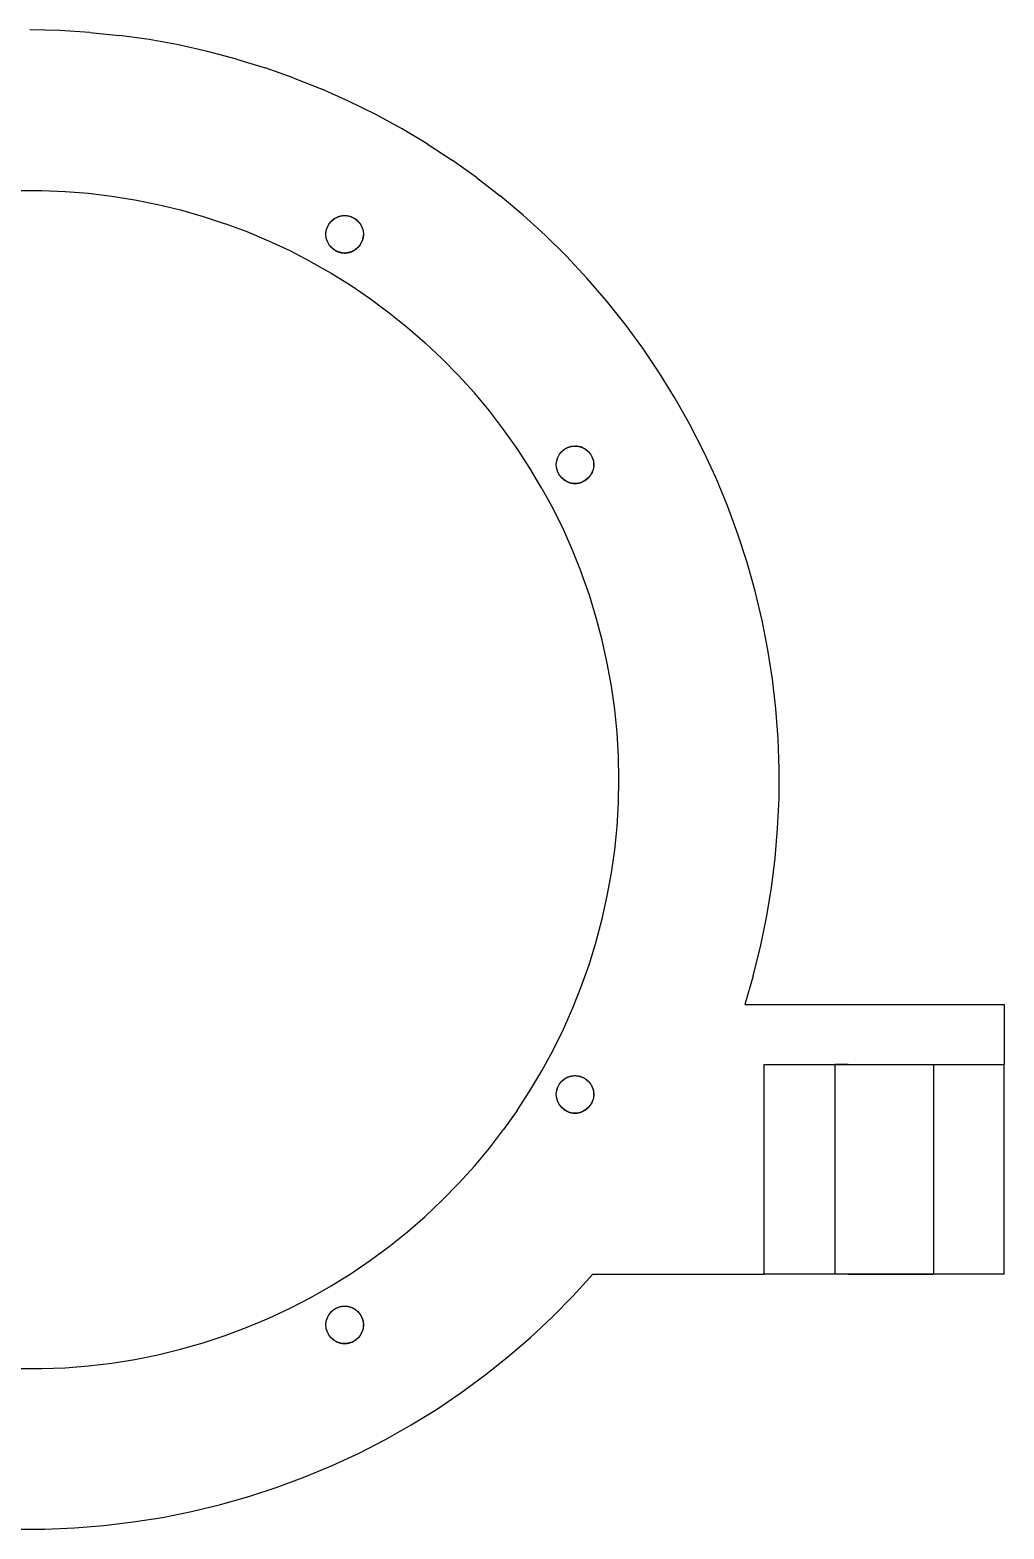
# Model space of a CAD drawing. Header units: millimetres. Extents: x -65 to 210, y -204 to 50.
# Drawn here: x 0 to 65, y -50 to 50 of the extents above; entities that cross this region are included whole.
import ezdxf

# ---------------------------------------------------------------- set-up
doc = ezdxf.new("R2010")
doc.units = ezdxf.units.MM
doc.layers.add('TOP_XY', color=7, linetype='Continuous')

msp = doc.modelspace()

# ---------------------------------------------------------------- linework, layer by layer
for centre in [(21, 36.373), (36.373, 21), (36.373, -21), (21, -36.373)]:
    msp.add_circle(centre, 1.25)
at = {"layer": 'TOP_XY'}
for p, q in [((1.995, 49.96), (0, 50)), ((3.986, 49.841), (1.995, 49.96)), ((3.986, 49.841), (5.971, 49.642)), ((7.947, 49.364), (5.971, 49.642)), ((9.91, 49.008), (7.947, 49.364)), ((11.857, 48.574), (9.91, 49.008)), ((13.785, 48.062), (11.857, 48.574)), ((13.785, 48.062), (15.692, 47.474)), ((17.573, 46.81), (15.692, 47.474)), ((17.573, 46.81), (19.427, 46.072)), ((21.249, 45.26), (19.427, 46.072)), ((23.038, 44.376), (21.249, 45.26)), ((24.79, 43.422), (23.038, 44.376)), ((26.502, 42.398), (24.79, 43.422)), ((26.502, 42.398), (28.173, 41.307)), ((29.798, 40.151), (28.173, 41.307)), ((29.798, 40.151), (31.376, 38.93)), ((-0.781, 39.292), (0.781, 39.292)), ((0.781, 39.292), (2.343, 39.23)), ((2.343, 39.23), (3.901, 39.106)), ((3.901, 39.106), (5.452, 38.92)), ((5.452, 38.92), (6.995, 38.672)), ((6.995, 38.672), (8.527, 38.364)), ((8.527, 38.364), (10.046, 37.994)), ((32.904, 37.647), (31.376, 38.93)), ((10.046, 37.994), (11.548, 37.565)), ((11.548, 37.565), (13.033, 37.076)), ((14.496, 36.529), (13.033, 37.076)), ((19.913, 36.991), (19.939, 37.034)), ((19.939, 37.034), (19.966, 37.075)), ((19.966, 37.075), (19.995, 37.116)), ((19.995, 37.116), (20.025, 37.155)), ((20.025, 37.155), (20.057, 37.193)), ((20.057, 37.193), (20.09, 37.23)), ((20.09, 37.23), (20.125, 37.266)), ((20.125, 37.266), (20.161, 37.3)), ((20.161, 37.3), (20.199, 37.332)), ((20.199, 37.332), (20.237, 37.363)), ((20.277, 37.393), (20.237, 37.363)), ((20.319, 37.421), (20.277, 37.393)), ((20.319, 37.421), (20.361, 37.447)), ((20.361, 37.447), (20.404, 37.472)), ((20.404, 37.472), (20.448, 37.495)), ((20.448, 37.495), (20.493, 37.516)), ((20.493, 37.516), (20.539, 37.535)), ((20.539, 37.535), (20.585, 37.552)), ((20.585, 37.552), (20.633, 37.568)), ((20.633, 37.568), (20.68, 37.582)), ((20.68, 37.582), (20.729, 37.593)), ((20.729, 37.593), (20.778, 37.603)), ((20.778, 37.603), (20.827, 37.611)), ((20.827, 37.611), (20.876, 37.617)), ((20.876, 37.617), (20.925, 37.621)), ((20.925, 37.621), (20.975, 37.623)), ((20.975, 37.623), (21.025, 37.623)), ((21.025, 37.623), (21.075, 37.621)), ((21.075, 37.621), (21.124, 37.617)), ((21.124, 37.617), (21.173, 37.611)), ((21.173, 37.611), (21.222, 37.603)), ((21.222, 37.603), (21.271, 37.593)), ((21.271, 37.593), (21.32, 37.582)), ((21.32, 37.582), (21.367, 37.568)), ((21.367, 37.568), (21.415, 37.552)), ((21.415, 37.552), (21.461, 37.535)), ((21.461, 37.535), (21.507, 37.516)), ((21.507, 37.516), (21.552, 37.495)), ((21.552, 37.495), (21.596, 37.472)), ((21.596, 37.472), (21.639, 37.447)), ((21.639, 37.447), (21.681, 37.421)), ((21.681, 37.421), (21.723, 37.393)), ((21.723, 37.393), (21.763, 37.363)), ((21.763, 37.363), (21.801, 37.332)), ((21.801, 37.332), (21.839, 37.3)), ((21.839, 37.3), (21.875, 37.266)), ((21.875, 37.266), (21.91, 37.23)), ((21.91, 37.23), (21.943, 37.193)), ((21.943, 37.193), (21.975, 37.155)), ((21.975, 37.155), (22.005, 37.116)), ((22.005, 37.116), (22.034, 37.075)), ((22.034, 37.075), (22.061, 37.034)), ((22.061, 37.034), (22.087, 36.991)), ((34.38, 36.305), (32.904, 37.647)), ((15.937, 35.923), (14.496, 36.529)), ((19.75, 36.373), (19.751, 36.423)), ((19.751, 36.323), (19.75, 36.373)), ((19.751, 36.423), (19.754, 36.472)), ((19.754, 36.274), (19.751, 36.323)), ((19.754, 36.472), (19.759, 36.522)), ((19.759, 36.224), (19.754, 36.274)), ((19.759, 36.522), (19.766, 36.571)), ((19.766, 36.175), (19.759, 36.224)), ((19.766, 36.571), (19.775, 36.62)), ((19.775, 36.126), (19.766, 36.175)), ((19.775, 36.62), (19.785, 36.668)), ((19.785, 36.078), (19.775, 36.126)), ((19.785, 36.668), (19.798, 36.717)), ((19.798, 36.03), (19.785, 36.078)), ((19.798, 36.717), (19.813, 36.764)), ((19.813, 35.982), (19.798, 36.03)), ((19.813, 36.764), (19.829, 36.811)), ((19.829, 36.811), (19.848, 36.857)), ((19.848, 36.857), (19.868, 36.903)), ((19.868, 36.903), (19.89, 36.947)), ((19.89, 36.947), (19.913, 36.991)), ((22.087, 36.991), (22.11, 36.947)), ((22.11, 36.947), (22.132, 36.903)), ((22.132, 36.903), (22.152, 36.857)), ((22.152, 36.857), (22.171, 36.811)), ((22.171, 36.811), (22.187, 36.764)), ((22.187, 36.764), (22.202, 36.717)), ((22.187, 35.982), (22.202, 36.03)), ((22.202, 36.717), (22.215, 36.668)), ((22.202, 36.03), (22.215, 36.078)), ((22.215, 36.668), (22.225, 36.62)), ((22.215, 36.078), (22.225, 36.126)), ((22.225, 36.62), (22.234, 36.571)), ((22.225, 36.126), (22.234, 36.175)), ((22.234, 36.571), (22.241, 36.522)), ((22.241, 36.224), (22.234, 36.175)), ((22.241, 36.522), (22.246, 36.472)), ((22.241, 36.224), (22.246, 36.274)), ((22.246, 36.472), (22.249, 36.423)), ((22.246, 36.274), (22.249, 36.323)), ((22.249, 36.423), (22.25, 36.373)), ((22.25, 36.373), (22.249, 36.323)), ((35.801, 34.904), (34.38, 36.305)), ((17.353, 35.261), (15.937, 35.923)), ((18.741, 34.544), (17.353, 35.261)), ((19.829, 35.935), (19.813, 35.982)), ((19.848, 35.889), (19.829, 35.935)), ((19.868, 35.844), (19.848, 35.889)), ((19.89, 35.799), (19.868, 35.844)), ((19.913, 35.755), (19.89, 35.799)), ((19.939, 35.713), (19.913, 35.755)), ((19.966, 35.671), (19.939, 35.713)), ((19.995, 35.63), (19.966, 35.671)), ((20.025, 35.591), (19.995, 35.63)), ((20.057, 35.553), (20.025, 35.591)), ((20.09, 35.516), (20.057, 35.553)), ((20.09, 35.516), (20.125, 35.48)), ((20.125, 35.48), (20.161, 35.446)), ((20.161, 35.446), (20.199, 35.414)), ((20.199, 35.414), (20.237, 35.383)), ((20.237, 35.383), (20.277, 35.353)), ((20.277, 35.353), (20.319, 35.325)), ((20.319, 35.325), (20.361, 35.299)), ((20.361, 35.299), (20.404, 35.274)), ((20.404, 35.274), (20.448, 35.252)), ((20.448, 35.252), (20.493, 35.23)), ((20.493, 35.23), (20.539, 35.211)), ((20.539, 35.211), (20.585, 35.194)), ((20.585, 35.194), (20.633, 35.178)), ((20.633, 35.178), (20.68, 35.165)), ((20.68, 35.165), (20.729, 35.153)), ((20.729, 35.153), (20.778, 35.143)), ((20.778, 35.143), (20.827, 35.135)), ((20.827, 35.135), (20.876, 35.129)), ((20.876, 35.129), (20.925, 35.125)), ((20.925, 35.125), (20.975, 35.123)), ((20.975, 35.123), (21.025, 35.123)), ((21.025, 35.123), (21.075, 35.125)), ((21.075, 35.125), (21.124, 35.129)), ((21.124, 35.129), (21.173, 35.135)), ((21.173, 35.135), (21.222, 35.143)), ((21.222, 35.143), (21.271, 35.153)), ((21.271, 35.153), (21.32, 35.165)), ((21.32, 35.165), (21.367, 35.178)), ((21.367, 35.178), (21.415, 35.194)), ((21.415, 35.194), (21.461, 35.211)), ((21.461, 35.211), (21.507, 35.23)), ((21.507, 35.23), (21.552, 35.252)), ((21.552, 35.252), (21.596, 35.274)), ((21.596, 35.274), (21.639, 35.299)), ((21.639, 35.299), (21.681, 35.325)), ((21.681, 35.325), (21.723, 35.353)), ((21.723, 35.353), (21.763, 35.383)), ((21.763, 35.383), (21.801, 35.414)), ((21.801, 35.414), (21.839, 35.446)), ((21.839, 35.446), (21.875, 35.48)), ((21.875, 35.48), (21.91, 35.516)), ((21.91, 35.516), (21.943, 35.553)), ((21.943, 35.553), (21.975, 35.591)), ((21.975, 35.591), (22.005, 35.63)), ((22.005, 35.63), (22.034, 35.671)), ((22.034, 35.671), (22.061, 35.713)), ((22.061, 35.713), (22.087, 35.755)), ((22.087, 35.755), (22.11, 35.799)), ((22.11, 35.799), (22.132, 35.844)), ((22.132, 35.844), (22.152, 35.889)), ((22.152, 35.889), (22.171, 35.935)), ((22.171, 35.935), (22.187, 35.982)), ((18.741, 34.544), (20.099, 33.771)), ((37.165, 33.448), (35.801, 34.904)), ((20.099, 33.771), (21.426, 32.946)), ((38.47, 31.939), (37.165, 33.448)), ((21.426, 32.946), (22.719, 32.068)), ((22.719, 32.068), (23.976, 31.139)), ((23.976, 31.139), (25.195, 30.161)), ((39.713, 30.379), (38.47, 31.939)), ((25.195, 30.161), (26.374, 29.136)), ((40.893, 28.77), (39.713, 30.379)), ((26.374, 29.136), (27.512, 28.064)), ((28.606, 26.948), (27.512, 28.064)), ((42.009, 27.116), (40.893, 28.77)), ((43.057, 25.419), (42.009, 27.116)), ((29.654, 25.79), (28.606, 26.948)), ((30.656, 24.59), (29.654, 25.79)), ((44.037, 23.681), (43.057, 25.419)), ((31.61, 23.352), (30.656, 24.59)), ((32.513, 22.077), (31.61, 23.352)), ((44.946, 21.905), (44.037, 23.681)), ((33.365, 20.767), (32.513, 22.077)), ((35.61, 21.99), (35.65, 22.02)), ((35.65, 22.02), (35.692, 22.048)), ((35.692, 22.048), (35.734, 22.074)), ((35.734, 22.074), (35.777, 22.099)), ((35.777, 22.099), (35.821, 22.122)), ((35.821, 22.122), (35.866, 22.143)), ((35.866, 22.143), (35.912, 22.162)), ((35.912, 22.162), (35.959, 22.179)), ((35.959, 22.179), (36.006, 22.195)), ((36.006, 22.195), (36.054, 22.208)), ((36.054, 22.208), (36.102, 22.22)), ((36.102, 22.22), (36.151, 22.23)), ((36.151, 22.23), (36.2, 22.238)), ((36.2, 22.238), (36.249, 22.244)), ((36.249, 22.244), (36.299, 22.248)), ((36.299, 22.248), (36.348, 22.25)), ((36.348, 22.25), (36.398, 22.25)), ((36.448, 22.248), (36.398, 22.25)), ((36.497, 22.244), (36.448, 22.248)), ((36.497, 22.244), (36.546, 22.238)), ((36.546, 22.238), (36.596, 22.23)), ((36.596, 22.23), (36.644, 22.22)), ((36.644, 22.22), (36.693, 22.208)), ((36.693, 22.208), (36.74, 22.195)), ((36.74, 22.195), (36.788, 22.179)), ((36.834, 22.162), (36.788, 22.179)), ((36.88, 22.143), (36.834, 22.162)), ((36.88, 22.143), (36.925, 22.122)), ((36.925, 22.122), (36.969, 22.099)), ((36.969, 22.099), (37.012, 22.074)), ((37.012, 22.074), (37.055, 22.048)), ((37.055, 22.048), (37.096, 22.02)), ((37.096, 22.02), (37.136, 21.99)), ((35.123, 21), (35.124, 21.05)), ((35.124, 20.95), (35.123, 21)), ((35.124, 21.05), (35.127, 21.099)), ((35.127, 21.099), (35.132, 21.149)), ((35.132, 21.149), (35.139, 21.198)), ((35.139, 21.198), (35.148, 21.247)), ((35.148, 21.247), (35.158, 21.295)), ((35.158, 21.295), (35.171, 21.343)), ((35.171, 21.343), (35.186, 21.391)), ((35.186, 21.391), (35.202, 21.438)), ((35.202, 21.438), (35.221, 21.484)), ((35.221, 21.484), (35.241, 21.53)), ((35.241, 21.53), (35.263, 21.574)), ((35.263, 21.574), (35.286, 21.618)), ((35.286, 21.618), (35.312, 21.661)), ((35.312, 21.661), (35.339, 21.702)), ((35.339, 21.702), (35.368, 21.743)), ((35.368, 21.743), (35.398, 21.782)), ((35.398, 21.782), (35.43, 21.82)), ((35.43, 21.82), (35.463, 21.857)), ((35.463, 21.857), (35.498, 21.893)), ((35.498, 21.893), (35.534, 21.927)), ((35.534, 21.927), (35.572, 21.959)), ((35.572, 21.959), (35.61, 21.99)), ((37.136, 21.99), (37.174, 21.959)), ((37.212, 21.927), (37.174, 21.959)), ((37.248, 21.893), (37.212, 21.927)), ((37.248, 21.893), (37.283, 21.857)), ((37.283, 21.857), (37.316, 21.82)), ((37.316, 21.82), (37.348, 21.782)), ((37.348, 21.782), (37.378, 21.743)), ((37.378, 21.743), (37.407, 21.702)), ((37.407, 21.702), (37.434, 21.661)), ((37.434, 21.661), (37.46, 21.618)), ((37.46, 21.618), (37.483, 21.574)), ((37.505, 21.53), (37.483, 21.574)), ((37.526, 21.484), (37.505, 21.53)), ((37.526, 21.484), (37.544, 21.438)), ((37.544, 21.438), (37.56, 21.391)), ((37.56, 21.391), (37.575, 21.343)), ((37.575, 21.343), (37.588, 21.295)), ((37.588, 21.295), (37.598, 21.247)), ((37.598, 21.247), (37.607, 21.198)), ((37.607, 21.198), (37.614, 21.149)), ((37.614, 21.149), (37.619, 21.099)), ((37.622, 21.05), (37.619, 21.099)), ((37.623, 21), (37.622, 21.05)), ((37.622, 20.95), (37.623, 21)), ((45.784, 20.094), (44.946, 21.905)), ((34.164, 19.424), (33.365, 20.767)), ((35.127, 20.901), (35.124, 20.95)), ((35.132, 20.851), (35.127, 20.901)), ((35.139, 20.802), (35.132, 20.851)), ((35.148, 20.753), (35.139, 20.802)), ((35.158, 20.705), (35.148, 20.753)), ((35.171, 20.657), (35.158, 20.705)), ((35.186, 20.609), (35.171, 20.657)), ((35.202, 20.562), (35.186, 20.609)), ((35.221, 20.516), (35.202, 20.562)), ((35.241, 20.47), (35.221, 20.516)), ((35.263, 20.426), (35.241, 20.47)), ((35.286, 20.382), (35.263, 20.426)), ((35.312, 20.339), (35.286, 20.382)), ((35.339, 20.298), (35.312, 20.339)), ((35.368, 20.257), (35.339, 20.298)), ((35.398, 20.218), (35.368, 20.257)), ((35.43, 20.18), (35.398, 20.218)), ((35.463, 20.143), (35.43, 20.18)), ((35.463, 20.143), (35.498, 20.107)), ((35.498, 20.107), (35.534, 20.073)), ((35.534, 20.073), (35.572, 20.041)), ((35.572, 20.041), (35.61, 20.01)), ((35.61, 20.01), (35.65, 19.98)), ((37.096, 19.98), (37.136, 20.01)), ((37.136, 20.01), (37.174, 20.041)), ((37.174, 20.041), (37.212, 20.073)), ((37.212, 20.073), (37.248, 20.107)), ((37.248, 20.107), (37.283, 20.143)), ((37.283, 20.143), (37.316, 20.18)), ((37.316, 20.18), (37.348, 20.218)), ((37.348, 20.218), (37.378, 20.257)), ((37.378, 20.257), (37.407, 20.298)), ((37.434, 20.339), (37.407, 20.298)), ((37.46, 20.382), (37.434, 20.339)), ((37.483, 20.426), (37.46, 20.382)), ((37.505, 20.47), (37.483, 20.426)), ((37.526, 20.516), (37.505, 20.47)), ((37.544, 20.562), (37.526, 20.516)), ((37.544, 20.562), (37.56, 20.609)), ((37.56, 20.609), (37.575, 20.657)), ((37.588, 20.705), (37.575, 20.657)), ((37.598, 20.753), (37.588, 20.705)), ((37.607, 20.802), (37.598, 20.753)), ((37.614, 20.851), (37.607, 20.802)), ((37.619, 20.901), (37.614, 20.851)), ((37.622, 20.95), (37.619, 20.901)), ((46.55, 18.252), (45.784, 20.094)), ((34.164, 19.424), (34.91, 18.05)), ((35.65, 19.98), (35.692, 19.952)), ((35.692, 19.952), (35.734, 19.926)), ((35.734, 19.926), (35.777, 19.901)), ((35.777, 19.901), (35.821, 19.878)), ((35.821, 19.878), (35.866, 19.857)), ((35.866, 19.857), (35.912, 19.838)), ((35.912, 19.838), (35.959, 19.821)), ((35.959, 19.821), (36.006, 19.805)), ((36.006, 19.805), (36.054, 19.792)), ((36.054, 19.792), (36.102, 19.78)), ((36.102, 19.78), (36.151, 19.77)), ((36.151, 19.77), (36.2, 19.762)), ((36.2, 19.762), (36.249, 19.756)), ((36.249, 19.756), (36.299, 19.752)), ((36.299, 19.752), (36.348, 19.75)), ((36.348, 19.75), (36.398, 19.75)), ((36.398, 19.75), (36.448, 19.752)), ((36.448, 19.752), (36.497, 19.756)), ((36.497, 19.756), (36.546, 19.762)), ((36.546, 19.762), (36.596, 19.77)), ((36.596, 19.77), (36.644, 19.78)), ((36.644, 19.78), (36.693, 19.792)), ((36.693, 19.792), (36.74, 19.805)), ((36.74, 19.805), (36.788, 19.821)), ((36.788, 19.821), (36.834, 19.838)), ((36.834, 19.838), (36.88, 19.857)), ((36.88, 19.857), (36.925, 19.878)), ((36.925, 19.878), (36.969, 19.901)), ((36.969, 19.901), (37.012, 19.926)), ((37.012, 19.926), (37.055, 19.952)), ((37.055, 19.952), (37.096, 19.98)), ((34.91, 18.05), (35.6, 16.648)), ((47.241, 16.38), (46.55, 18.252)), ((35.6, 16.648), (36.233, 15.22)), ((47.857, 14.483), (47.241, 16.38)), ((36.233, 15.22), (36.81, 13.767)), ((48.396, 12.562), (47.857, 14.483)), ((37.328, 12.293), (36.81, 13.767)), ((37.787, 10.799), (37.328, 12.293)), ((48.859, 10.621), (48.396, 12.562)), ((38.187, 9.288), (37.787, 10.799)), ((49.244, 8.664), (48.859, 10.621)), ((38.526, 7.763), (38.187, 9.288)), ((49.55, 6.692), (49.244, 8.664)), ((38.804, 6.225), (38.526, 7.763)), ((39.021, 4.677), (38.804, 6.225)), ((49.778, 4.71), (49.55, 6.692)), ((39.176, 3.122), (39.021, 4.677)), ((49.926, 2.721), (49.778, 4.71)), ((39.269, 1.562), (39.176, 3.122)), ((49.995, 0.727), (49.926, 2.721)), ((39.3, 0), (39.269, 1.562)), ((39.269, -1.562), (39.3, 0)), ((49.984, -1.268), (49.995, 0.727)), ((39.176, -3.122), (39.269, -1.562)), ((49.894, -3.261), (49.984, -1.268)), ((39.021, -4.677), (39.176, -3.122)), ((49.724, -5.249), (49.894, -3.261)), ((38.804, -6.225), (39.021, -4.677)), ((49.475, -7.228), (49.724, -5.249)), ((38.526, -7.763), (38.804, -6.225)), ((38.187, -9.288), (38.526, -7.763)), ((49.147, -9.196), (49.475, -7.228)), ((37.787, -10.799), (38.187, -9.288)), ((48.741, -11.15), (49.147, -9.196)), ((37.328, -12.293), (37.787, -10.799)), ((48.257, -13.085), (48.741, -11.15)), ((36.81, -13.767), (37.328, -12.293)), ((36.233, -15.22), (36.81, -13.767)), ((48.257, -13.085), (47.697, -15)), ((35.6, -16.648), (36.233, -15.22)), ((47.697, -15), (65, -15)), ((65, -15), (65, -19)), ((34.91, -18.05), (35.6, -16.648)), ((34.164, -19.424), (34.91, -18.05)), ((33.365, -20.767), (34.164, -19.424)), ((35.61, -20.01), (35.65, -19.98)), ((35.65, -19.98), (35.692, -19.952)), ((35.692, -19.952), (35.734, -19.926)), ((35.734, -19.926), (35.777, -19.901)), ((35.777, -19.901), (35.821, -19.878)), ((35.821, -19.878), (35.866, -19.857)), ((35.866, -19.857), (35.912, -19.838)), ((35.912, -19.838), (35.959, -19.821)), ((35.959, -19.821), (36.006, -19.805)), ((36.006, -19.805), (36.054, -19.792)), ((36.054, -19.792), (36.102, -19.78)), ((36.102, -19.78), (36.151, -19.77)), ((36.151, -19.77), (36.2, -19.762)), ((36.2, -19.762), (36.249, -19.756)), ((36.249, -19.756), (36.299, -19.752)), ((36.299, -19.752), (36.348, -19.75)), ((36.348, -19.75), (36.398, -19.75)), ((36.398, -19.75), (36.448, -19.752)), ((36.448, -19.752), (36.497, -19.756)), ((36.497, -19.756), (36.546, -19.762)), ((36.546, -19.762), (36.596, -19.77)), ((36.596, -19.77), (36.644, -19.78)), ((36.644, -19.78), (36.693, -19.792)), ((36.693, -19.792), (36.74, -19.805)), ((36.74, -19.805), (36.788, -19.821)), ((36.788, -19.821), (36.834, -19.838)), ((36.834, -19.838), (36.88, -19.857)), ((36.88, -19.857), (36.925, -19.878)), ((36.925, -19.878), (36.969, -19.901)), ((36.969, -19.901), (37.012, -19.926)), ((37.012, -19.926), (37.055, -19.952)), ((37.055, -19.952), (37.096, -19.98)), ((37.096, -19.98), (37.136, -20.01)), ((49, -33), (49, -19)), ((49, -19), (65, -19)), ((53.703, -19), (53.7, -19)), ((53.7, -19), (53.7, -33)), ((53.71, -19), (53.703, -19)), ((53.723, -19), (53.71, -19)), ((53.742, -19), (53.723, -19)), ((53.765, -19), (53.742, -19)), ((53.793, -19), (53.765, -19)), ((53.827, -19), (53.793, -19)), ((53.866, -19), (53.827, -19)), ((53.909, -19), (53.866, -19)), ((53.958, -19), (53.909, -19)), ((54.011, -19), (53.958, -19)), ((54.069, -19), (54.011, -19)), ((54.131, -19), (54.069, -19)), ((54.198, -19), (54.131, -19)), ((54.27, -19), (54.198, -19)), ((54.346, -19), (54.27, -19)), ((54.426, -19), (54.346, -19)), ((54.51, -19), (54.426, -19)), ((54.598, -19), (54.51, -19)), ((54.598, -19), (54.69, -19)), ((54.69, -19), (54.785, -19)), ((54.785, -19), (54.884, -19)), ((54.884, -19), (54.987, -19)), ((54.987, -19), (55.092, -19)), ((55.092, -19), (55.201, -19)), ((55.201, -19), (55.312, -19)), ((55.312, -19), (55.426, -19)), ((55.426, -19), (55.543, -19)), ((55.543, -19), (55.662, -19)), ((55.662, -19), (55.783, -19)), ((55.783, -19), (55.906, -19)), ((55.906, -19), (56.03, -19)), ((56.03, -19), (56.156, -19)), ((56.156, -19), (56.284, -19)), ((56.284, -19), (56.413, -19)), ((56.413, -19), (56.542, -19)), ((56.542, -19), (56.672, -19)), ((56.672, -19), (56.803, -19)), ((56.803, -19), (56.934, -19)), ((56.934, -19), (57.066, -19)), ((57.066, -19), (57.197, -19)), ((57.197, -19), (57.328, -19)), ((57.328, -19), (57.458, -19)), ((57.458, -19), (57.587, -19)), ((57.587, -19), (57.716, -19)), ((57.716, -19), (57.844, -19)), ((57.844, -19), (57.97, -19)), ((57.97, -19), (58.094, -19)), ((58.094, -19), (58.217, -19)), ((58.217, -19), (58.338, -19)), ((58.338, -19), (58.457, -19)), ((58.457, -19), (58.574, -19)), ((58.574, -19), (58.688, -19)), ((58.688, -19), (58.799, -19)), ((58.799, -19), (58.908, -19)), ((58.908, -19), (59.013, -19)), ((59.013, -19), (59.116, -19)), ((59.116, -19), (59.215, -19)), ((59.215, -19), (59.31, -19)), ((59.31, -19), (59.402, -19)), ((59.402, -19), (59.49, -19)), ((59.49, -19), (59.574, -19)), ((59.574, -19), (59.654, -19)), ((59.654, -19), (59.73, -19)), ((59.73, -19), (59.802, -19)), ((59.802, -19), (59.869, -19)), ((59.869, -19), (59.931, -19)), ((59.931, -19), (59.989, -19)), ((59.989, -19), (60.042, -19)), ((60.042, -19), (60.091, -19)), ((60.091, -19), (60.134, -19)), ((60.134, -19), (60.173, -19)), ((60.173, -19), (60.207, -19)), ((60.207, -19), (60.235, -19)), ((60.235, -19), (60.258, -19)), ((60.258, -19), (60.277, -19)), ((60.277, -19), (60.29, -19)), ((60.29, -19), (60.297, -19)), ((60.297, -19), (60.3, -19)), ((60.3, -19), (60.3, -33)), ((65, -33), (65, -19)), ((32.513, -22.077), (33.365, -20.767)), ((35.123, -21), (35.124, -20.95)), ((35.124, -20.95), (35.127, -20.901)), ((35.127, -20.901), (35.132, -20.851)), ((35.132, -20.851), (35.139, -20.802)), ((35.139, -20.802), (35.148, -20.753)), ((35.148, -20.753), (35.158, -20.705)), ((35.158, -20.705), (35.171, -20.657)), ((35.171, -20.657), (35.186, -20.609)), ((35.186, -20.609), (35.202, -20.562)), ((35.202, -20.562), (35.221, -20.516)), ((35.221, -20.516), (35.241, -20.47)), ((35.241, -20.47), (35.263, -20.426)), ((35.263, -20.426), (35.286, -20.382)), ((35.286, -20.382), (35.312, -20.339)), ((35.312, -20.339), (35.339, -20.298)), ((35.339, -20.298), (35.368, -20.257)), ((35.368, -20.257), (35.398, -20.218)), ((35.398, -20.218), (35.43, -20.18)), ((35.43, -20.18), (35.463, -20.143)), ((35.463, -20.143), (35.498, -20.107)), ((35.498, -20.107), (35.534, -20.073)), ((35.534, -20.073), (35.572, -20.041)), ((35.572, -20.041), (35.61, -20.01)), ((37.136, -20.01), (37.174, -20.041)), ((37.174, -20.041), (37.212, -20.073)), ((37.212, -20.073), (37.248, -20.107)), ((37.248, -20.107), (37.283, -20.143)), ((37.283, -20.143), (37.316, -20.18)), ((37.316, -20.18), (37.348, -20.218)), ((37.348, -20.218), (37.378, -20.257)), ((37.378, -20.257), (37.407, -20.298)), ((37.407, -20.298), (37.434, -20.339)), ((37.434, -20.339), (37.46, -20.382)), ((37.46, -20.382), (37.483, -20.426)), ((37.483, -20.426), (37.505, -20.47)), ((37.505, -20.47), (37.526, -20.516)), ((37.526, -20.516), (37.544, -20.562)), ((37.56, -20.609), (37.544, -20.562)), ((37.575, -20.657), (37.56, -20.609)), ((37.575, -20.657), (37.588, -20.705)), ((37.588, -20.705), (37.598, -20.753)), ((37.598, -20.753), (37.607, -20.802)), ((37.607, -20.802), (37.614, -20.851)), ((37.614, -20.851), (37.619, -20.901)), ((37.619, -20.901), (37.622, -20.95)), ((37.623, -21), (37.622, -20.95)), ((35.124, -21.05), (35.123, -21)), ((35.127, -21.099), (35.124, -21.05)), ((35.132, -21.149), (35.127, -21.099)), ((35.139, -21.198), (35.132, -21.149)), ((35.148, -21.247), (35.139, -21.198)), ((35.158, -21.295), (35.148, -21.247)), ((35.171, -21.343), (35.158, -21.295)), ((35.186, -21.391), (35.171, -21.343)), ((35.202, -21.438), (35.186, -21.391)), ((35.221, -21.484), (35.202, -21.438)), ((35.241, -21.53), (35.221, -21.484)), ((35.263, -21.574), (35.241, -21.53)), ((35.286, -21.618), (35.263, -21.574)), ((35.312, -21.661), (35.286, -21.618)), ((35.339, -21.702), (35.312, -21.661)), ((35.368, -21.743), (35.339, -21.702)), ((35.398, -21.782), (35.368, -21.743)), ((35.43, -21.82), (35.398, -21.782)), ((35.463, -21.857), (35.43, -21.82)), ((35.463, -21.857), (35.498, -21.893)), ((35.498, -21.893), (35.534, -21.927)), ((35.534, -21.927), (35.572, -21.959)), ((35.572, -21.959), (35.61, -21.99)), ((35.61, -21.99), (35.65, -22.02)), ((37.096, -22.02), (37.136, -21.99)), ((37.136, -21.99), (37.174, -21.959)), ((37.174, -21.959), (37.212, -21.927)), ((37.212, -21.927), (37.248, -21.893)), ((37.248, -21.893), (37.283, -21.857)), ((37.283, -21.857), (37.316, -21.82)), ((37.348, -21.782), (37.316, -21.82)), ((37.378, -21.743), (37.348, -21.782)), ((37.407, -21.702), (37.378, -21.743)), ((37.407, -21.702), (37.434, -21.661)), ((37.434, -21.661), (37.46, -21.618)), ((37.483, -21.574), (37.46, -21.618)), ((37.505, -21.53), (37.483, -21.574)), ((37.526, -21.484), (37.505, -21.53)), ((37.544, -21.438), (37.526, -21.484)), ((37.56, -21.391), (37.544, -21.438)), ((37.575, -21.343), (37.56, -21.391)), ((37.588, -21.295), (37.575, -21.343)), ((37.598, -21.247), (37.588, -21.295)), ((37.607, -21.198), (37.598, -21.247)), ((37.614, -21.149), (37.607, -21.198)), ((37.619, -21.099), (37.614, -21.149)), ((37.622, -21.05), (37.619, -21.099)), ((37.622, -21.05), (37.623, -21)), ((32.513, -22.077), (31.61, -23.352)), ((35.65, -22.02), (35.692, -22.048)), ((35.692, -22.048), (35.734, -22.074)), ((35.734, -22.074), (35.777, -22.099)), ((35.777, -22.099), (35.821, -22.122)), ((35.821, -22.122), (35.866, -22.143)), ((35.866, -22.143), (35.912, -22.162)), ((35.912, -22.162), (35.959, -22.179)), ((35.959, -22.179), (36.006, -22.195)), ((36.006, -22.195), (36.054, -22.208)), ((36.054, -22.208), (36.102, -22.22)), ((36.102, -22.22), (36.151, -22.23)), ((36.151, -22.23), (36.2, -22.238)), ((36.2, -22.238), (36.249, -22.244)), ((36.249, -22.244), (36.299, -22.248)), ((36.299, -22.248), (36.348, -22.25)), ((36.348, -22.25), (36.398, -22.25)), ((36.398, -22.25), (36.448, -22.248)), ((36.448, -22.248), (36.497, -22.244)), ((36.497, -22.244), (36.546, -22.238)), ((36.546, -22.238), (36.596, -22.23)), ((36.596, -22.23), (36.644, -22.22)), ((36.644, -22.22), (36.693, -22.208)), ((36.693, -22.208), (36.74, -22.195)), ((36.74, -22.195), (36.788, -22.179)), ((36.788, -22.179), (36.834, -22.162)), ((36.834, -22.162), (36.88, -22.143)), ((36.88, -22.143), (36.925, -22.122)), ((36.925, -22.122), (36.969, -22.099)), ((36.969, -22.099), (37.012, -22.074)), ((37.012, -22.074), (37.055, -22.048)), ((37.055, -22.048), (37.096, -22.02)), ((30.656, -24.59), (31.61, -23.352)), ((29.654, -25.79), (30.656, -24.59)), ((28.606, -26.948), (29.654, -25.79)), ((27.512, -28.064), (28.606, -26.948)), ((26.374, -29.136), (27.512, -28.064)), ((25.195, -30.161), (26.374, -29.136)), ((23.976, -31.139), (25.195, -30.161)), ((22.719, -32.068), (23.976, -31.139)), ((20.099, -33.771), (21.426, -32.946)), ((21.426, -32.946), (22.719, -32.068)), ((18.741, -34.544), (20.099, -33.771)), ((36.23, -34.459), (37.563, -33)), ((37.563, -33), (49, -33)), ((65, -33), (49, -33)), ((53.703, -33), (53.7, -33)), ((53.71, -33), (53.703, -33)), ((53.723, -33), (53.71, -33)), ((53.742, -33), (53.723, -33)), ((53.765, -33), (53.742, -33)), ((53.793, -33), (53.765, -33)), ((53.827, -33), (53.793, -33)), ((53.866, -33), (53.827, -33)), ((53.909, -33), (53.866, -33)), ((53.958, -33), (53.909, -33)), ((54.011, -33), (53.958, -33)), ((54.069, -33), (54.011, -33)), ((54.131, -33), (54.069, -33)), ((54.198, -33), (54.131, -33)), ((54.27, -33), (54.198, -33)), ((54.346, -33), (54.27, -33)), ((54.426, -33), (54.346, -33)), ((54.51, -33), (54.426, -33)), ((54.598, -33), (54.51, -33)), ((54.598, -33), (54.69, -33)), ((54.69, -33), (54.785, -33)), ((54.785, -33), (54.884, -33)), ((54.884, -33), (54.987, -33)), ((54.987, -33), (55.092, -33)), ((55.092, -33), (55.201, -33)), ((55.201, -33), (55.312, -33)), ((55.312, -33), (55.426, -33)), ((55.426, -33), (55.543, -33)), ((55.543, -33), (55.662, -33)), ((55.662, -33), (55.783, -33)), ((55.783, -33), (55.906, -33)), ((55.906, -33), (56.03, -33)), ((56.03, -33), (56.156, -33)), ((56.156, -33), (56.284, -33)), ((56.284, -33), (56.413, -33)), ((56.413, -33), (56.542, -33)), ((56.542, -33), (56.672, -33)), ((56.672, -33), (56.803, -33)), ((56.803, -33), (56.934, -33)), ((56.934, -33), (57.066, -33)), ((57.066, -33), (57.197, -33)), ((57.197, -33), (57.328, -33)), ((57.328, -33), (57.458, -33)), ((57.458, -33), (57.587, -33)), ((57.587, -33), (57.716, -33)), ((57.716, -33), (57.844, -33)), ((57.844, -33), (57.97, -33)), ((57.97, -33), (58.094, -33)), ((58.094, -33), (58.217, -33)), ((58.217, -33), (58.338, -33)), ((58.338, -33), (58.457, -33)), ((58.457, -33), (58.574, -33)), ((58.574, -33), (58.688, -33)), ((58.688, -33), (58.799, -33)), ((58.799, -33), (58.908, -33)), ((58.908, -33), (59.013, -33)), ((59.013, -33), (59.116, -33)), ((59.116, -33), (59.215, -33)), ((59.215, -33), (59.31, -33)), ((59.31, -33), (59.402, -33)), ((59.402, -33), (59.49, -33)), ((59.49, -33), (59.574, -33)), ((59.574, -33), (59.654, -33)), ((59.654, -33), (59.73, -33)), ((59.73, -33), (59.802, -33)), ((59.802, -33), (59.869, -33)), ((59.869, -33), (59.931, -33)), ((59.931, -33), (59.989, -33)), ((59.989, -33), (60.042, -33)), ((60.042, -33), (60.091, -33)), ((60.091, -33), (60.134, -33)), ((60.134, -33), (60.173, -33)), ((60.173, -33), (60.207, -33)), ((60.207, -33), (60.235, -33)), ((60.235, -33), (60.258, -33)), ((60.258, -33), (60.277, -33)), ((60.277, -33), (60.29, -33)), ((60.29, -33), (60.297, -33)), ((60.297, -33), (60.3, -33)), ((17.353, -35.261), (18.741, -34.544)), ((34.839, -35.864), (36.23, -34.459)), ((14.496, -36.529), (15.937, -35.923)), ((15.937, -35.923), (17.353, -35.261)), ((19.798, -36.03), (19.813, -35.982)), ((19.813, -35.982), (19.829, -35.935)), ((19.829, -35.935), (19.848, -35.889)), ((19.848, -35.889), (19.868, -35.844)), ((19.868, -35.844), (19.89, -35.799)), ((19.89, -35.799), (19.913, -35.755)), ((19.913, -35.755), (19.939, -35.713)), ((19.939, -35.713), (19.966, -35.671)), ((19.966, -35.671), (19.995, -35.63)), ((19.995, -35.63), (20.025, -35.591)), ((20.025, -35.591), (20.057, -35.553)), ((20.057, -35.553), (20.09, -35.516)), ((20.09, -35.516), (20.125, -35.48)), ((20.125, -35.48), (20.161, -35.446)), ((20.161, -35.446), (20.199, -35.414)), ((20.199, -35.414), (20.237, -35.383)), ((20.237, -35.383), (20.277, -35.353)), ((20.277, -35.353), (20.319, -35.325)), ((20.319, -35.325), (20.361, -35.299)), ((20.361, -35.299), (20.404, -35.274)), ((20.404, -35.274), (20.448, -35.252)), ((20.448, -35.252), (20.493, -35.23)), ((20.493, -35.23), (20.539, -35.211)), ((20.539, -35.211), (20.585, -35.194)), ((20.585, -35.194), (20.633, -35.178)), ((20.633, -35.178), (20.68, -35.165)), ((20.68, -35.165), (20.729, -35.153)), ((20.729, -35.153), (20.778, -35.143)), ((20.778, -35.143), (20.827, -35.135)), ((20.827, -35.135), (20.876, -35.129)), ((20.876, -35.129), (20.925, -35.125)), ((20.925, -35.125), (20.975, -35.123)), ((20.975, -35.123), (21.025, -35.123)), ((21.025, -35.123), (21.075, -35.125)), ((21.075, -35.125), (21.124, -35.129)), ((21.124, -35.129), (21.173, -35.135)), ((21.173, -35.135), (21.222, -35.143)), ((21.222, -35.143), (21.271, -35.153)), ((21.271, -35.153), (21.32, -35.165)), ((21.32, -35.165), (21.367, -35.178)), ((21.367, -35.178), (21.415, -35.194)), ((21.415, -35.194), (21.461, -35.211)), ((21.461, -35.211), (21.507, -35.23)), ((21.507, -35.23), (21.552, -35.252)), ((21.552, -35.252), (21.596, -35.274)), ((21.596, -35.274), (21.639, -35.299)), ((21.639, -35.299), (21.681, -35.325)), ((21.681, -35.325), (21.723, -35.353)), ((21.723, -35.353), (21.763, -35.383)), ((21.763, -35.383), (21.801, -35.414)), ((21.801, -35.414), (21.839, -35.446)), ((21.839, -35.446), (21.875, -35.48)), ((21.875, -35.48), (21.91, -35.516)), ((21.91, -35.516), (21.943, -35.553)), ((21.943, -35.553), (21.975, -35.591)), ((22.005, -35.63), (21.975, -35.591)), ((22.034, -35.671), (22.005, -35.63)), ((22.034, -35.671), (22.061, -35.713)), ((22.061, -35.713), (22.087, -35.755)), ((22.087, -35.755), (22.11, -35.799)), ((22.11, -35.799), (22.132, -35.844)), ((22.132, -35.844), (22.152, -35.889)), ((22.152, -35.889), (22.171, -35.935)), ((22.171, -35.935), (22.187, -35.982)), ((22.187, -35.982), (22.202, -36.03)), ((33.395, -37.213), (34.839, -35.864)), ((13.033, -37.076), (14.496, -36.529)), ((19.75, -36.373), (19.751, -36.323)), ((19.751, -36.423), (19.75, -36.373)), ((19.751, -36.323), (19.754, -36.274)), ((19.754, -36.472), (19.751, -36.423)), ((19.754, -36.274), (19.759, -36.224)), ((19.759, -36.522), (19.754, -36.472)), ((19.759, -36.224), (19.766, -36.175)), ((19.766, -36.571), (19.759, -36.522)), ((19.766, -36.175), (19.775, -36.126)), ((19.775, -36.62), (19.766, -36.571)), ((19.775, -36.126), (19.785, -36.078)), ((19.785, -36.668), (19.775, -36.62)), ((19.785, -36.078), (19.798, -36.03)), ((19.798, -36.717), (19.785, -36.668)), ((19.813, -36.764), (19.798, -36.717)), ((19.829, -36.811), (19.813, -36.764)), ((19.848, -36.857), (19.829, -36.811)), ((19.868, -36.903), (19.848, -36.857)), ((19.89, -36.947), (19.868, -36.903)), ((19.913, -36.991), (19.89, -36.947)), ((19.939, -37.034), (19.913, -36.991)), ((22.061, -37.034), (22.087, -36.991)), ((22.087, -36.991), (22.11, -36.947)), ((22.11, -36.947), (22.132, -36.903)), ((22.132, -36.903), (22.152, -36.857)), ((22.152, -36.857), (22.171, -36.811)), ((22.187, -36.764), (22.171, -36.811)), ((22.202, -36.717), (22.187, -36.764)), ((22.202, -36.03), (22.215, -36.078)), ((22.215, -36.668), (22.202, -36.717)), ((22.225, -36.126), (22.215, -36.078)), ((22.225, -36.62), (22.215, -36.668)), ((22.234, -36.175), (22.225, -36.126)), ((22.234, -36.571), (22.225, -36.62)), ((22.234, -36.175), (22.241, -36.224)), ((22.241, -36.522), (22.234, -36.571)), ((22.241, -36.224), (22.246, -36.274)), ((22.246, -36.472), (22.241, -36.522)), ((22.246, -36.274), (22.249, -36.323)), ((22.246, -36.472), (22.249, -36.423)), ((22.249, -36.323), (22.25, -36.373)), ((22.249, -36.423), (22.25, -36.373)), ((8.527, -38.364), (10.046, -37.994)), ((10.046, -37.994), (11.548, -37.565)), ((11.548, -37.565), (13.033, -37.076)), ((19.966, -37.075), (19.939, -37.034)), ((19.995, -37.116), (19.966, -37.075)), ((20.025, -37.155), (19.995, -37.116)), ((20.057, -37.193), (20.025, -37.155)), ((20.09, -37.23), (20.057, -37.193)), ((20.09, -37.23), (20.125, -37.266)), ((20.125, -37.266), (20.161, -37.3)), ((20.161, -37.3), (20.199, -37.332)), ((20.199, -37.332), (20.237, -37.363)), ((20.237, -37.363), (20.277, -37.393)), ((20.277, -37.393), (20.319, -37.421)), ((20.319, -37.421), (20.361, -37.447)), ((20.361, -37.447), (20.404, -37.472)), ((20.404, -37.472), (20.448, -37.495)), ((20.448, -37.495), (20.493, -37.516)), ((20.493, -37.516), (20.539, -37.535)), ((20.539, -37.535), (20.585, -37.552)), ((20.585, -37.552), (20.633, -37.568)), ((20.633, -37.568), (20.68, -37.582)), ((20.68, -37.582), (20.729, -37.593)), ((20.729, -37.593), (20.778, -37.603)), ((20.778, -37.603), (20.827, -37.611)), ((20.827, -37.611), (20.876, -37.617)), ((20.876, -37.617), (20.925, -37.621)), ((20.925, -37.621), (20.975, -37.623)), ((20.975, -37.623), (21.025, -37.623)), ((21.025, -37.623), (21.075, -37.621)), ((21.075, -37.621), (21.124, -37.617)), ((21.124, -37.617), (21.173, -37.611)), ((21.173, -37.611), (21.222, -37.603)), ((21.222, -37.603), (21.271, -37.593)), ((21.271, -37.593), (21.32, -37.582)), ((21.32, -37.582), (21.367, -37.568)), ((21.367, -37.568), (21.415, -37.552)), ((21.415, -37.552), (21.461, -37.535)), ((21.461, -37.535), (21.507, -37.516)), ((21.507, -37.516), (21.552, -37.495)), ((21.552, -37.495), (21.596, -37.472)), ((21.596, -37.472), (21.639, -37.447)), ((21.639, -37.447), (21.681, -37.421)), ((21.681, -37.421), (21.723, -37.393)), ((21.723, -37.393), (21.763, -37.363)), ((21.763, -37.363), (21.801, -37.332)), ((21.801, -37.332), (21.839, -37.3)), ((21.839, -37.3), (21.875, -37.266)), ((21.875, -37.266), (21.91, -37.23)), ((21.91, -37.23), (21.943, -37.193)), ((21.975, -37.155), (21.943, -37.193)), ((22.005, -37.116), (21.975, -37.155)), ((22.034, -37.075), (22.005, -37.116)), ((22.061, -37.034), (22.034, -37.075)), ((31.898, -38.504), (33.395, -37.213)), ((3.901, -39.106), (5.452, -38.92)), ((5.452, -38.92), (6.995, -38.672)), ((6.995, -38.672), (8.527, -38.364)), ((30.351, -39.734), (31.898, -38.504)), ((-0.781, -39.292), (0.781, -39.292)), ((0.781, -39.292), (2.343, -39.23)), ((2.343, -39.23), (3.901, -39.106)), ((28.757, -40.903), (30.351, -39.734)), ((27.118, -42.007), (28.757, -40.903)), ((25.436, -43.046), (27.118, -42.007)), ((23.715, -44.018), (25.436, -43.046)), ((20.164, -45.754), (21.957, -44.921)), ((21.957, -44.921), (23.715, -44.018)), ((18.34, -46.515), (20.164, -45.754)), ((16.487, -47.203), (18.34, -46.515)), ((12.708, -48.358), (14.609, -47.818)), ((14.609, -47.818), (16.487, -47.203)), ((8.848, -49.211), (10.786, -48.823)), ((10.786, -48.823), (12.708, -48.358)), ((-0.988, -49.99), (0.988, -49.99)), ((0.988, -49.99), (2.963, -49.912)), ((2.963, -49.912), (4.934, -49.756)), ((4.934, -49.756), (6.896, -49.522)), ((6.896, -49.522), (8.848, -49.211))]:
    msp.add_line(p, q, dxfattribs=at)

doc.saveas('drawing.dxf')
